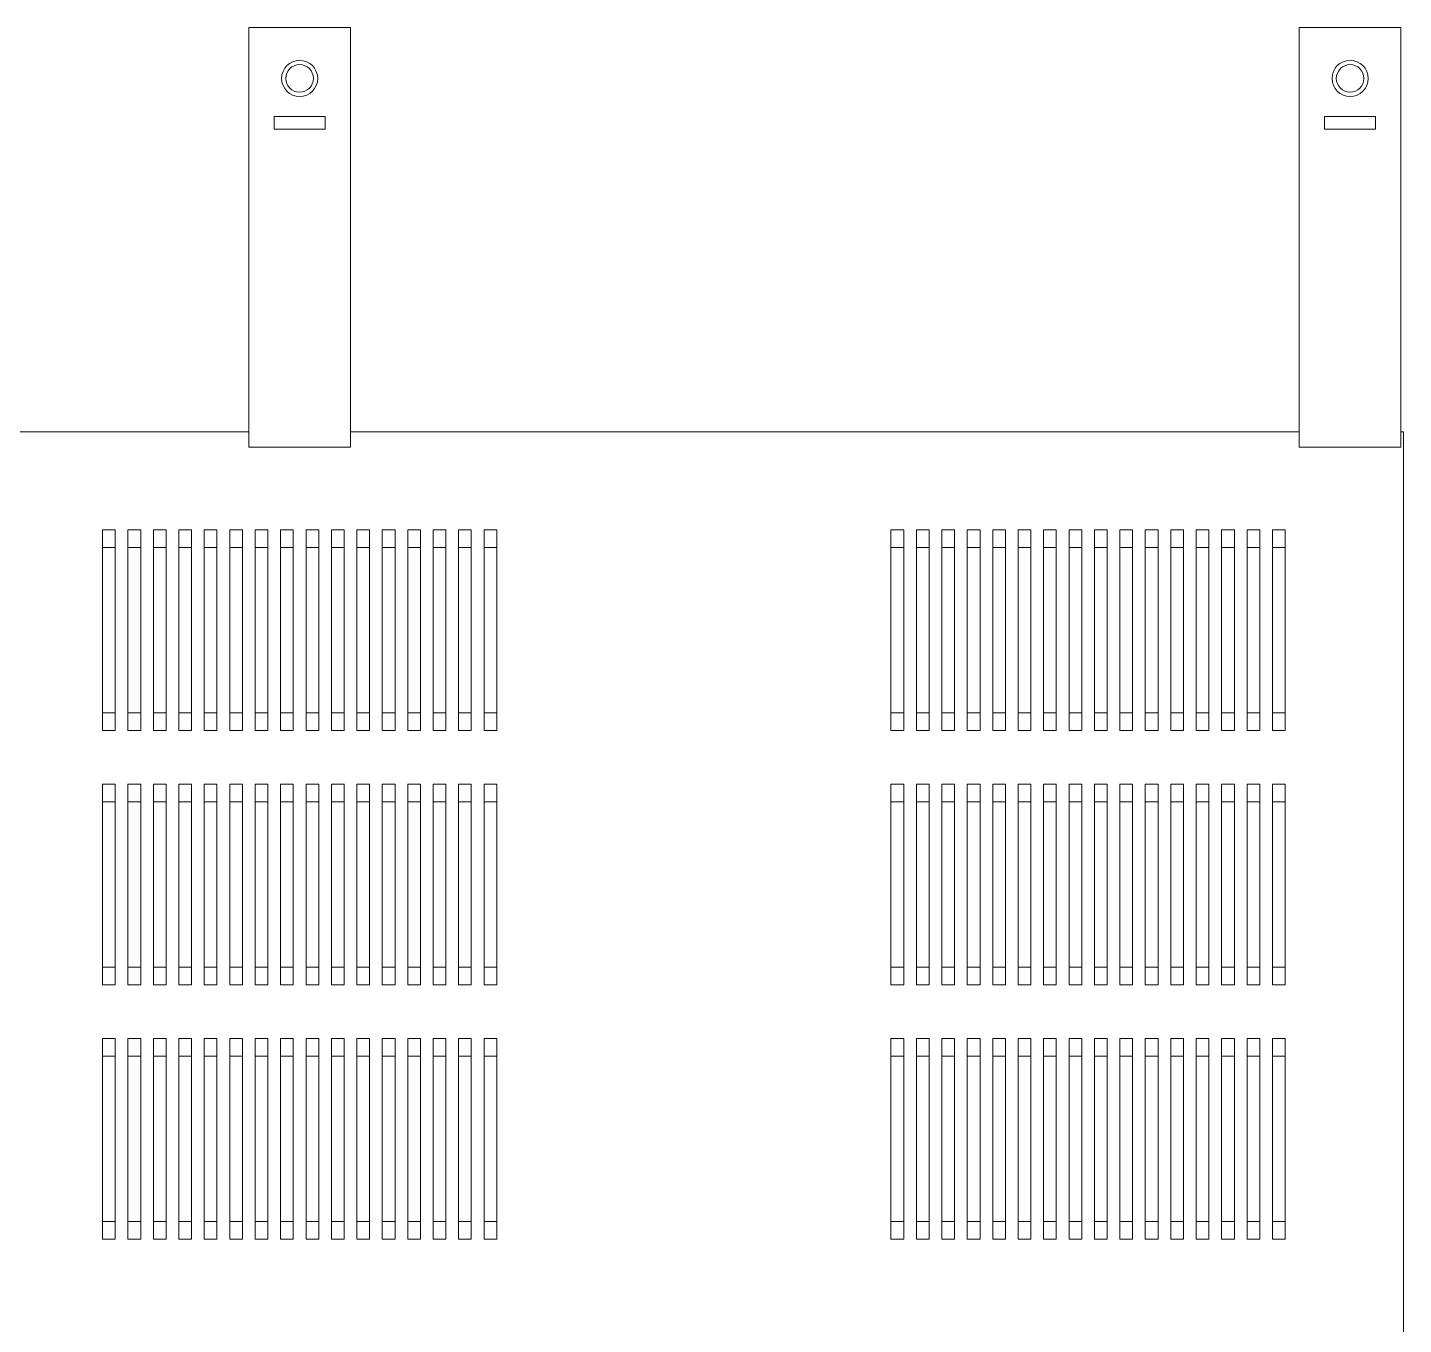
# Model space of a CAD drawing. Extents: x 758840 to 1108724, y -102573 to 143521.
# Drawn here: x 876818.5 to 877089, y 66687.6 to 66942.6 of the extents above; entities that cross this region are included whole.
import ezdxf

# ---------------------------------------------------------------- set-up
doc = ezdxf.new("R2010")
doc.units = 0
doc.header["$LTSCALE"] = 1000
doc.header["$MEASUREMENT"] = 0
doc.layers.add('02电气-设备', color=255, linetype='Continuous')

# ---------------------------------------------------------------- blocks, each defined once
blk = doc.blocks.new('低压总进线柜')
at = {"linetype": 'Continuous', "lineweight": 15}
for p, q in [((357, 510), (377, 510)), ((357, 427.5), (357, 510)), ((377, 510), (377, 427.5)), ((563.5, 510), (583.5, 510)), ((563.5, 427.5), (563.5, 510)), ((583.5, 510), (583.5, 427.5)), ((362, 492.5), (372, 492.5)), ((362, 490), (362, 492.5)), ((372, 492.5), (372, 490)), ((568.5, 492.5), (578.5, 492.5)), ((568.5, 490), (568.5, 492.5)), ((578.5, 492.5), (578.5, 490)), ((372, 490), (362, 490)), ((578.5, 490), (568.5, 490)), ((170.5, 430.5), (357, 430.5)), ((377, 430.5), (563.5, 430.5)), ((583.5, 430.5), (584, 430.5)), ((584, 430.5), (584, 65)), ((377, 427.5), (357, 427.5)), ((583.5, 427.5), (563.5, 427.5)), ((330.75, 411.24), (328.25, 411.24)), ((328.25, 407.74), (328.25, 411.24)), ((330.75, 407.74), (330.75, 411.24)), ((335.75, 411.24), (333.25, 411.24)), ((333.25, 407.74), (333.25, 411.24)), ((335.75, 407.74), (335.75, 411.24)), ((340.75, 411.24), (338.25, 411.24)), ((338.25, 407.74), (338.25, 411.24)), ((340.75, 407.74), (340.75, 411.24)), ((345.75, 411.24), (343.25, 411.24)), ((343.25, 407.74), (343.25, 411.24)), ((345.75, 407.74), (345.75, 411.24)), ((350.75, 411.24), (348.25, 411.24)), ((348.25, 407.74), (348.25, 411.24)), ((350.75, 407.74), (350.75, 411.24)), ((355.75, 411.24), (353.25, 411.24)), ((353.25, 407.74), (353.25, 411.24)), ((355.75, 407.74), (355.75, 411.24)), ((360.75, 411.24), (358.25, 411.24)), ((358.25, 407.74), (358.25, 411.24)), ((360.75, 407.74), (360.75, 411.24)), ((365.75, 411.24), (363.25, 411.24)), ((363.25, 407.74), (363.25, 411.24)), ((365.75, 407.74), (365.75, 411.24)), ((370.75, 411.24), (368.25, 411.24)), ((368.25, 407.74), (368.25, 411.24)), ((370.75, 407.74), (370.75, 411.24)), ((375.75, 411.24), (373.25, 411.24)), ((373.25, 407.74), (373.25, 411.24)), ((375.75, 407.74), (375.75, 411.24)), ((380.75, 411.24), (378.25, 411.24)), ((378.25, 407.74), (378.25, 411.24)), ((380.75, 407.74), (380.75, 411.24)), ((385.75, 411.24), (383.25, 411.24)), ((383.25, 407.74), (383.25, 411.24)), ((385.75, 407.74), (385.75, 411.24)), ((390.75, 411.24), (388.25, 411.24)), ((388.25, 407.74), (388.25, 411.24)), ((390.75, 407.74), (390.75, 411.24)), ((395.75, 411.24), (393.25, 411.24)), ((393.25, 407.74), (393.25, 411.24)), ((395.75, 407.74), (395.75, 411.24)), ((400.75, 411.24), (398.25, 411.24)), ((398.25, 407.74), (398.25, 411.24)), ((400.75, 407.74), (400.75, 411.24)), ((405.75, 411.24), (403.25, 411.24)), ((403.25, 407.74), (403.25, 411.24)), ((405.75, 407.74), (405.75, 411.24)), ((485.75, 411.24), (483.25, 411.24)), ((483.25, 407.74), (483.25, 411.24)), ((485.75, 407.74), (485.75, 411.24)), ((490.75, 411.24), (488.25, 411.24)), ((488.25, 407.74), (488.25, 411.24)), ((490.75, 407.74), (490.75, 411.24)), ((495.75, 411.24), (493.25, 411.24)), ((493.25, 407.74), (493.25, 411.24)), ((495.75, 407.74), (495.75, 411.24)), ((500.75, 411.24), (498.25, 411.24)), ((498.25, 407.74), (498.25, 411.24)), ((500.75, 407.74), (500.75, 411.24)), ((505.75, 411.24), (503.25, 411.24)), ((503.25, 407.74), (503.25, 411.24)), ((505.75, 407.74), (505.75, 411.24)), ((510.75, 411.24), (508.25, 411.24)), ((508.25, 407.74), (508.25, 411.24)), ((510.75, 407.74), (510.75, 411.24)), ((515.75, 411.24), (513.25, 411.24)), ((513.25, 407.74), (513.25, 411.24)), ((515.75, 407.74), (515.75, 411.24)), ((520.75, 411.24), (518.25, 411.24)), ((518.25, 407.74), (518.25, 411.24)), ((520.75, 407.74), (520.75, 411.24)), ((525.75, 411.24), (523.25, 411.24)), ((523.25, 407.74), (523.25, 411.24)), ((525.75, 407.74), (525.75, 411.24)), ((530.75, 411.24), (528.25, 411.24)), ((528.25, 407.74), (528.25, 411.24)), ((530.75, 407.74), (530.75, 411.24)), ((535.75, 411.24), (533.25, 411.24)), ((533.25, 407.74), (533.25, 411.24)), ((535.75, 407.74), (535.75, 411.24)), ((540.75, 411.24), (538.25, 411.24)), ((538.25, 407.74), (538.25, 411.24)), ((540.75, 407.74), (540.75, 411.24)), ((545.75, 411.24), (543.25, 411.24)), ((543.25, 407.74), (543.25, 411.24)), ((545.75, 407.74), (545.75, 411.24)), ((550.75, 411.24), (548.25, 411.24)), ((548.25, 407.74), (548.25, 411.24)), ((550.75, 407.74), (550.75, 411.24)), ((555.75, 411.24), (553.25, 411.24)), ((553.25, 407.74), (553.25, 411.24)), ((555.75, 407.74), (555.75, 411.24)), ((560.75, 411.24), (558.25, 411.24)), ((558.25, 407.74), (558.25, 411.24)), ((560.75, 407.74), (560.75, 411.24)), ((330.75, 407.74), (328.25, 407.74)), ((328.25, 375.26), (328.25, 407.74)), ((330.75, 375.26), (330.75, 407.74)), ((335.75, 407.74), (333.25, 407.74)), ((333.25, 375.26), (333.25, 407.74)), ((335.75, 375.26), (335.75, 407.74)), ((340.75, 407.74), (338.25, 407.74)), ((338.25, 375.26), (338.25, 407.74)), ((340.75, 375.26), (340.75, 407.74)), ((345.75, 407.74), (343.25, 407.74)), ((343.25, 375.26), (343.25, 407.74)), ((345.75, 375.26), (345.75, 407.74)), ((350.75, 407.74), (348.25, 407.74)), ((348.25, 375.26), (348.25, 407.74)), ((350.75, 375.26), (350.75, 407.74)), ((355.75, 407.74), (353.25, 407.74)), ((353.25, 375.26), (353.25, 407.74)), ((355.75, 375.26), (355.75, 407.74)), ((360.75, 407.74), (358.25, 407.74)), ((358.25, 375.26), (358.25, 407.74)), ((360.75, 375.26), (360.75, 407.74)), ((365.75, 407.74), (363.25, 407.74)), ((363.25, 375.26), (363.25, 407.74)), ((365.75, 375.26), (365.75, 407.74)), ((370.75, 407.74), (368.25, 407.74)), ((368.25, 375.26), (368.25, 407.74)), ((370.75, 375.26), (370.75, 407.74)), ((375.75, 407.74), (373.25, 407.74)), ((373.25, 375.26), (373.25, 407.74)), ((375.75, 375.26), (375.75, 407.74)), ((380.75, 407.74), (378.25, 407.74)), ((378.25, 375.26), (378.25, 407.74)), ((380.75, 375.26), (380.75, 407.74)), ((385.75, 407.74), (383.25, 407.74)), ((383.25, 375.26), (383.25, 407.74)), ((385.75, 375.26), (385.75, 407.74)), ((390.75, 407.74), (388.25, 407.74)), ((388.25, 375.26), (388.25, 407.74)), ((390.75, 375.26), (390.75, 407.74)), ((395.75, 407.74), (393.25, 407.74)), ((393.25, 375.26), (393.25, 407.74)), ((395.75, 375.26), (395.75, 407.74)), ((400.75, 407.74), (398.25, 407.74)), ((398.25, 375.26), (398.25, 407.74)), ((400.75, 375.26), (400.75, 407.74)), ((405.75, 407.74), (403.25, 407.74)), ((403.25, 375.26), (403.25, 407.74)), ((405.75, 375.26), (405.75, 407.74)), ((485.75, 407.74), (483.25, 407.74)), ((483.25, 375.26), (483.25, 407.74)), ((485.75, 375.26), (485.75, 407.74)), ((490.75, 407.74), (488.25, 407.74)), ((488.25, 375.26), (488.25, 407.74)), ((490.75, 375.26), (490.75, 407.74)), ((495.75, 407.74), (493.25, 407.74)), ((493.25, 375.26), (493.25, 407.74)), ((495.75, 375.26), (495.75, 407.74)), ((500.75, 407.74), (498.25, 407.74)), ((498.25, 375.26), (498.25, 407.74)), ((500.75, 375.26), (500.75, 407.74)), ((505.75, 407.74), (503.25, 407.74)), ((503.25, 375.26), (503.25, 407.74)), ((505.75, 375.26), (505.75, 407.74)), ((510.75, 407.74), (508.25, 407.74)), ((508.25, 375.26), (508.25, 407.74)), ((510.75, 375.26), (510.75, 407.74)), ((515.75, 407.74), (513.25, 407.74)), ((513.25, 375.26), (513.25, 407.74)), ((515.75, 375.26), (515.75, 407.74)), ((520.75, 407.74), (518.25, 407.74)), ((518.25, 375.26), (518.25, 407.74)), ((520.75, 375.26), (520.75, 407.74)), ((525.75, 407.74), (523.25, 407.74)), ((523.25, 375.26), (523.25, 407.74)), ((525.75, 375.26), (525.75, 407.74)), ((530.75, 407.74), (528.25, 407.74)), ((528.25, 375.26), (528.25, 407.74)), ((530.75, 375.26), (530.75, 407.74)), ((535.75, 407.74), (533.25, 407.74)), ((533.25, 375.26), (533.25, 407.74)), ((535.75, 375.26), (535.75, 407.74)), ((540.75, 407.74), (538.25, 407.74)), ((538.25, 375.26), (538.25, 407.74)), ((540.75, 375.26), (540.75, 407.74)), ((545.75, 407.74), (543.25, 407.74)), ((543.25, 375.26), (543.25, 407.74)), ((545.75, 375.26), (545.75, 407.74)), ((550.75, 407.74), (548.25, 407.74)), ((548.25, 375.26), (548.25, 407.74)), ((550.75, 375.26), (550.75, 407.74)), ((555.75, 407.74), (553.25, 407.74)), ((553.25, 375.26), (553.25, 407.74)), ((555.75, 375.26), (555.75, 407.74)), ((560.75, 407.74), (558.25, 407.74)), ((558.25, 375.26), (558.25, 407.74)), ((560.75, 375.26), (560.75, 407.74)), ((330.75, 375.26), (328.25, 375.26)), ((328.25, 371.76), (328.25, 375.26)), ((330.75, 371.76), (330.75, 375.26)), ((335.75, 375.26), (333.25, 375.26)), ((333.25, 371.76), (333.25, 375.26)), ((335.75, 371.76), (335.75, 375.26)), ((340.75, 375.26), (338.25, 375.26)), ((338.25, 371.76), (338.25, 375.26)), ((340.75, 371.76), (340.75, 375.26)), ((345.75, 375.26), (343.25, 375.26)), ((343.25, 371.76), (343.25, 375.26)), ((345.75, 371.76), (345.75, 375.26)), ((350.75, 375.26), (348.25, 375.26)), ((348.25, 371.76), (348.25, 375.26)), ((350.75, 371.76), (350.75, 375.26)), ((355.75, 375.26), (353.25, 375.26)), ((353.25, 371.76), (353.25, 375.26)), ((355.75, 371.76), (355.75, 375.26)), ((360.75, 375.26), (358.25, 375.26)), ((358.25, 371.76), (358.25, 375.26)), ((360.75, 371.76), (360.75, 375.26)), ((365.75, 375.26), (363.25, 375.26)), ((363.25, 371.76), (363.25, 375.26)), ((365.75, 371.76), (365.75, 375.26)), ((370.75, 375.26), (368.25, 375.26)), ((368.25, 371.76), (368.25, 375.26)), ((370.75, 371.76), (370.75, 375.26)), ((375.75, 375.26), (373.25, 375.26)), ((373.25, 371.76), (373.25, 375.26)), ((375.75, 371.76), (375.75, 375.26)), ((380.75, 375.26), (378.25, 375.26)), ((378.25, 371.76), (378.25, 375.26)), ((380.75, 371.76), (380.75, 375.26)), ((385.75, 375.26), (383.25, 375.26)), ((383.25, 371.76), (383.25, 375.26)), ((385.75, 371.76), (385.75, 375.26)), ((390.75, 375.26), (388.25, 375.26)), ((388.25, 371.76), (388.25, 375.26)), ((390.75, 371.76), (390.75, 375.26)), ((395.75, 375.26), (393.25, 375.26)), ((393.25, 371.76), (393.25, 375.26)), ((395.75, 371.76), (395.75, 375.26)), ((400.75, 375.26), (398.25, 375.26)), ((398.25, 371.76), (398.25, 375.26)), ((400.75, 371.76), (400.75, 375.26)), ((405.75, 375.26), (403.25, 375.26)), ((403.25, 371.76), (403.25, 375.26)), ((405.75, 371.76), (405.75, 375.26)), ((485.75, 375.26), (483.25, 375.26)), ((483.25, 371.76), (483.25, 375.26)), ((485.75, 371.76), (485.75, 375.26)), ((490.75, 375.26), (488.25, 375.26)), ((488.25, 371.76), (488.25, 375.26)), ((490.75, 371.76), (490.75, 375.26)), ((495.75, 375.26), (493.25, 375.26)), ((493.25, 371.76), (493.25, 375.26)), ((495.75, 371.76), (495.75, 375.26)), ((500.75, 375.26), (498.25, 375.26)), ((498.25, 371.76), (498.25, 375.26)), ((500.75, 371.76), (500.75, 375.26)), ((505.75, 375.26), (503.25, 375.26)), ((503.25, 371.76), (503.25, 375.26)), ((505.75, 371.76), (505.75, 375.26)), ((510.75, 375.26), (508.25, 375.26)), ((508.25, 371.76), (508.25, 375.26)), ((510.75, 371.76), (510.75, 375.26)), ((515.75, 375.26), (513.25, 375.26)), ((513.25, 371.76), (513.25, 375.26)), ((515.75, 371.76), (515.75, 375.26)), ((520.75, 375.26), (518.25, 375.26)), ((518.25, 371.76), (518.25, 375.26)), ((520.75, 371.76), (520.75, 375.26)), ((525.75, 375.26), (523.25, 375.26)), ((523.25, 371.76), (523.25, 375.26)), ((525.75, 371.76), (525.75, 375.26)), ((530.75, 375.26), (528.25, 375.26)), ((528.25, 371.76), (528.25, 375.26)), ((530.75, 371.76), (530.75, 375.26)), ((535.75, 375.26), (533.25, 375.26)), ((533.25, 371.76), (533.25, 375.26)), ((535.75, 371.76), (535.75, 375.26)), ((540.75, 375.26), (538.25, 375.26)), ((538.25, 371.76), (538.25, 375.26)), ((540.75, 371.76), (540.75, 375.26)), ((545.75, 375.26), (543.25, 375.26)), ((543.25, 371.76), (543.25, 375.26)), ((545.75, 371.76), (545.75, 375.26)), ((550.75, 375.26), (548.25, 375.26)), ((548.25, 371.76), (548.25, 375.26)), ((550.75, 371.76), (550.75, 375.26)), ((555.75, 375.26), (553.25, 375.26)), ((553.25, 371.76), (553.25, 375.26)), ((555.75, 371.76), (555.75, 375.26)), ((560.75, 375.26), (558.25, 375.26)), ((558.25, 371.76), (558.25, 375.26)), ((560.75, 371.76), (560.75, 375.26)), ((328.25, 371.76), (330.75, 371.76)), ((333.25, 371.76), (335.75, 371.76)), ((338.25, 371.76), (340.75, 371.76)), ((343.25, 371.76), (345.75, 371.76)), ((348.25, 371.76), (350.75, 371.76)), ((353.25, 371.76), (355.75, 371.76)), ((358.25, 371.76), (360.75, 371.76)), ((363.25, 371.76), (365.75, 371.76)), ((368.25, 371.76), (370.75, 371.76)), ((373.25, 371.76), (375.75, 371.76)), ((378.25, 371.76), (380.75, 371.76)), ((383.25, 371.76), (385.75, 371.76)), ((388.25, 371.76), (390.75, 371.76)), ((393.25, 371.76), (395.75, 371.76)), ((398.25, 371.76), (400.75, 371.76)), ((403.25, 371.76), (405.75, 371.76)), ((483.25, 371.76), (485.75, 371.76)), ((488.25, 371.76), (490.75, 371.76)), ((493.25, 371.76), (495.75, 371.76)), ((498.25, 371.76), (500.75, 371.76)), ((503.25, 371.76), (505.75, 371.76)), ((508.25, 371.76), (510.75, 371.76)), ((513.25, 371.76), (515.75, 371.76)), ((518.25, 371.76), (520.75, 371.76)), ((523.25, 371.76), (525.75, 371.76)), ((528.25, 371.76), (530.75, 371.76)), ((533.25, 371.76), (535.75, 371.76)), ((538.25, 371.76), (540.75, 371.76)), ((543.25, 371.76), (545.75, 371.76)), ((548.25, 371.76), (550.75, 371.76)), ((553.25, 371.76), (555.75, 371.76)), ((558.25, 371.76), (560.75, 371.76)), ((330.75, 361.24), (328.25, 361.24)), ((328.25, 357.74), (328.25, 361.24)), ((330.75, 357.74), (330.75, 361.24)), ((335.75, 361.24), (333.25, 361.24)), ((333.25, 357.74), (333.25, 361.24)), ((335.75, 357.74), (335.75, 361.24)), ((340.75, 361.24), (338.25, 361.24)), ((338.25, 357.74), (338.25, 361.24)), ((340.75, 357.74), (340.75, 361.24)), ((345.75, 361.24), (343.25, 361.24)), ((343.25, 357.74), (343.25, 361.24)), ((345.75, 357.74), (345.75, 361.24)), ((350.75, 361.24), (348.25, 361.24)), ((348.25, 357.74), (348.25, 361.24)), ((350.75, 357.74), (350.75, 361.24)), ((355.75, 361.24), (353.25, 361.24)), ((353.25, 357.74), (353.25, 361.24)), ((355.75, 357.74), (355.75, 361.24)), ((360.75, 361.24), (358.25, 361.24)), ((358.25, 357.74), (358.25, 361.24)), ((360.75, 357.74), (360.75, 361.24)), ((365.75, 361.24), (363.25, 361.24)), ((363.25, 357.74), (363.25, 361.24)), ((365.75, 357.74), (365.75, 361.24)), ((370.75, 361.24), (368.25, 361.24)), ((368.25, 357.74), (368.25, 361.24)), ((370.75, 357.74), (370.75, 361.24)), ((375.75, 361.24), (373.25, 361.24)), ((373.25, 357.74), (373.25, 361.24)), ((375.75, 357.74), (375.75, 361.24)), ((380.75, 361.24), (378.25, 361.24)), ((378.25, 357.74), (378.25, 361.24)), ((380.75, 357.74), (380.75, 361.24)), ((385.75, 361.24), (383.25, 361.24)), ((383.25, 357.74), (383.25, 361.24)), ((385.75, 357.74), (385.75, 361.24)), ((390.75, 361.24), (388.25, 361.24)), ((388.25, 357.74), (388.25, 361.24)), ((390.75, 357.74), (390.75, 361.24)), ((395.75, 361.24), (393.25, 361.24)), ((393.25, 357.74), (393.25, 361.24)), ((395.75, 357.74), (395.75, 361.24)), ((400.75, 361.24), (398.25, 361.24)), ((398.25, 357.74), (398.25, 361.24)), ((400.75, 357.74), (400.75, 361.24)), ((405.75, 361.24), (403.25, 361.24)), ((403.25, 357.74), (403.25, 361.24)), ((405.75, 357.74), (405.75, 361.24)), ((485.75, 361.24), (483.25, 361.24)), ((483.25, 357.74), (483.25, 361.24)), ((485.75, 357.74), (485.75, 361.24)), ((490.75, 361.24), (488.25, 361.24)), ((488.25, 357.74), (488.25, 361.24)), ((490.75, 357.74), (490.75, 361.24)), ((495.75, 361.24), (493.25, 361.24)), ((493.25, 357.74), (493.25, 361.24)), ((495.75, 357.74), (495.75, 361.24)), ((500.75, 361.24), (498.25, 361.24)), ((498.25, 357.74), (498.25, 361.24)), ((500.75, 357.74), (500.75, 361.24)), ((505.75, 361.24), (503.25, 361.24)), ((503.25, 357.74), (503.25, 361.24)), ((505.75, 357.74), (505.75, 361.24)), ((510.75, 361.24), (508.25, 361.24)), ((508.25, 357.74), (508.25, 361.24)), ((510.75, 357.74), (510.75, 361.24)), ((515.75, 361.24), (513.25, 361.24)), ((513.25, 357.74), (513.25, 361.24)), ((515.75, 357.74), (515.75, 361.24)), ((520.75, 361.24), (518.25, 361.24)), ((518.25, 357.74), (518.25, 361.24)), ((520.75, 357.74), (520.75, 361.24)), ((525.75, 361.24), (523.25, 361.24)), ((523.25, 357.74), (523.25, 361.24)), ((525.75, 357.74), (525.75, 361.24)), ((530.75, 361.24), (528.25, 361.24)), ((528.25, 357.74), (528.25, 361.24)), ((530.75, 357.74), (530.75, 361.24)), ((535.75, 361.24), (533.25, 361.24)), ((533.25, 357.74), (533.25, 361.24)), ((535.75, 357.74), (535.75, 361.24)), ((540.75, 361.24), (538.25, 361.24)), ((538.25, 357.74), (538.25, 361.24)), ((540.75, 357.74), (540.75, 361.24)), ((545.75, 361.24), (543.25, 361.24)), ((543.25, 357.74), (543.25, 361.24)), ((545.75, 357.74), (545.75, 361.24)), ((550.75, 361.24), (548.25, 361.24)), ((548.25, 357.74), (548.25, 361.24)), ((550.75, 357.74), (550.75, 361.24)), ((555.75, 361.24), (553.25, 361.24)), ((553.25, 357.74), (553.25, 361.24)), ((555.75, 357.74), (555.75, 361.24)), ((560.75, 361.24), (558.25, 361.24)), ((558.25, 357.74), (558.25, 361.24)), ((560.75, 357.74), (560.75, 361.24)), ((330.75, 357.74), (328.25, 357.74)), ((328.25, 325.26), (328.25, 357.74)), ((330.75, 325.26), (330.75, 357.74)), ((335.75, 357.74), (333.25, 357.74)), ((333.25, 325.26), (333.25, 357.74)), ((335.75, 325.26), (335.75, 357.74)), ((340.75, 357.74), (338.25, 357.74)), ((338.25, 325.26), (338.25, 357.74)), ((340.75, 325.26), (340.75, 357.74)), ((345.75, 357.74), (343.25, 357.74)), ((343.25, 325.26), (343.25, 357.74)), ((345.75, 325.26), (345.75, 357.74)), ((350.75, 357.74), (348.25, 357.74)), ((348.25, 325.26), (348.25, 357.74)), ((350.75, 325.26), (350.75, 357.74)), ((355.75, 357.74), (353.25, 357.74)), ((353.25, 325.26), (353.25, 357.74)), ((355.75, 325.26), (355.75, 357.74)), ((360.75, 357.74), (358.25, 357.74)), ((358.25, 325.26), (358.25, 357.74)), ((360.75, 325.26), (360.75, 357.74)), ((365.75, 357.74), (363.25, 357.74)), ((363.25, 325.26), (363.25, 357.74)), ((365.75, 325.26), (365.75, 357.74)), ((370.75, 357.74), (368.25, 357.74)), ((368.25, 325.26), (368.25, 357.74)), ((370.75, 325.26), (370.75, 357.74)), ((375.75, 357.74), (373.25, 357.74)), ((373.25, 325.26), (373.25, 357.74)), ((375.75, 325.26), (375.75, 357.74)), ((380.75, 357.74), (378.25, 357.74)), ((378.25, 325.26), (378.25, 357.74)), ((380.75, 325.26), (380.75, 357.74)), ((385.75, 357.74), (383.25, 357.74)), ((383.25, 325.26), (383.25, 357.74)), ((385.75, 325.26), (385.75, 357.74)), ((390.75, 357.74), (388.25, 357.74)), ((388.25, 325.26), (388.25, 357.74)), ((390.75, 325.26), (390.75, 357.74)), ((395.75, 357.74), (393.25, 357.74)), ((393.25, 325.26), (393.25, 357.74)), ((395.75, 325.26), (395.75, 357.74)), ((400.75, 357.74), (398.25, 357.74)), ((398.25, 325.26), (398.25, 357.74)), ((400.75, 325.26), (400.75, 357.74)), ((405.75, 357.74), (403.25, 357.74)), ((403.25, 325.26), (403.25, 357.74)), ((405.75, 325.26), (405.75, 357.74)), ((485.75, 357.74), (483.25, 357.74)), ((483.25, 325.26), (483.25, 357.74)), ((485.75, 325.26), (485.75, 357.74)), ((490.75, 357.74), (488.25, 357.74)), ((488.25, 325.26), (488.25, 357.74)), ((490.75, 325.26), (490.75, 357.74)), ((495.75, 357.74), (493.25, 357.74)), ((493.25, 325.26), (493.25, 357.74)), ((495.75, 325.26), (495.75, 357.74)), ((500.75, 357.74), (498.25, 357.74)), ((498.25, 325.26), (498.25, 357.74)), ((500.75, 325.26), (500.75, 357.74)), ((505.75, 357.74), (503.25, 357.74)), ((503.25, 325.26), (503.25, 357.74)), ((505.75, 325.26), (505.75, 357.74)), ((510.75, 357.74), (508.25, 357.74)), ((508.25, 325.26), (508.25, 357.74)), ((510.75, 325.26), (510.75, 357.74)), ((515.75, 357.74), (513.25, 357.74)), ((513.25, 325.26), (513.25, 357.74)), ((515.75, 325.26), (515.75, 357.74)), ((520.75, 357.74), (518.25, 357.74)), ((518.25, 325.26), (518.25, 357.74)), ((520.75, 325.26), (520.75, 357.74)), ((525.75, 357.74), (523.25, 357.74)), ((523.25, 325.26), (523.25, 357.74)), ((525.75, 325.26), (525.75, 357.74)), ((530.75, 357.74), (528.25, 357.74)), ((528.25, 325.26), (528.25, 357.74)), ((530.75, 325.26), (530.75, 357.74)), ((535.75, 357.74), (533.25, 357.74)), ((533.25, 325.26), (533.25, 357.74)), ((535.75, 325.26), (535.75, 357.74)), ((540.75, 357.74), (538.25, 357.74)), ((538.25, 325.26), (538.25, 357.74)), ((540.75, 325.26), (540.75, 357.74)), ((545.75, 357.74), (543.25, 357.74)), ((543.25, 325.26), (543.25, 357.74)), ((545.75, 325.26), (545.75, 357.74)), ((550.75, 357.74), (548.25, 357.74)), ((548.25, 325.26), (548.25, 357.74)), ((550.75, 325.26), (550.75, 357.74)), ((555.75, 357.74), (553.25, 357.74)), ((553.25, 325.26), (553.25, 357.74)), ((555.75, 325.26), (555.75, 357.74)), ((560.75, 357.74), (558.25, 357.74)), ((558.25, 325.26), (558.25, 357.74)), ((560.75, 325.26), (560.75, 357.74)), ((330.75, 325.26), (328.25, 325.26)), ((328.25, 321.76), (328.25, 325.26)), ((330.75, 321.76), (330.75, 325.26)), ((335.75, 325.26), (333.25, 325.26)), ((333.25, 321.76), (333.25, 325.26)), ((335.75, 321.76), (335.75, 325.26)), ((340.75, 325.26), (338.25, 325.26)), ((338.25, 321.76), (338.25, 325.26)), ((340.75, 321.76), (340.75, 325.26)), ((345.75, 325.26), (343.25, 325.26)), ((343.25, 321.76), (343.25, 325.26)), ((345.75, 321.76), (345.75, 325.26)), ((350.75, 325.26), (348.25, 325.26)), ((348.25, 321.76), (348.25, 325.26)), ((350.75, 321.76), (350.75, 325.26)), ((355.75, 325.26), (353.25, 325.26)), ((353.25, 321.76), (353.25, 325.26)), ((355.75, 321.76), (355.75, 325.26)), ((360.75, 325.26), (358.25, 325.26)), ((358.25, 321.76), (358.25, 325.26)), ((360.75, 321.76), (360.75, 325.26)), ((365.75, 325.26), (363.25, 325.26)), ((363.25, 321.76), (363.25, 325.26)), ((365.75, 321.76), (365.75, 325.26)), ((370.75, 325.26), (368.25, 325.26)), ((368.25, 321.76), (368.25, 325.26)), ((370.75, 321.76), (370.75, 325.26)), ((375.75, 325.26), (373.25, 325.26)), ((373.25, 321.76), (373.25, 325.26)), ((375.75, 321.76), (375.75, 325.26)), ((380.75, 325.26), (378.25, 325.26)), ((378.25, 321.76), (378.25, 325.26)), ((380.75, 321.76), (380.75, 325.26)), ((385.75, 325.26), (383.25, 325.26)), ((383.25, 321.76), (383.25, 325.26)), ((385.75, 321.76), (385.75, 325.26)), ((390.75, 325.26), (388.25, 325.26)), ((388.25, 321.76), (388.25, 325.26)), ((390.75, 321.76), (390.75, 325.26)), ((395.75, 325.26), (393.25, 325.26)), ((393.25, 321.76), (393.25, 325.26)), ((395.75, 321.76), (395.75, 325.26)), ((400.75, 325.26), (398.25, 325.26)), ((398.25, 321.76), (398.25, 325.26)), ((400.75, 321.76), (400.75, 325.26)), ((405.75, 325.26), (403.25, 325.26)), ((403.25, 321.76), (403.25, 325.26)), ((405.75, 321.76), (405.75, 325.26)), ((485.75, 325.26), (483.25, 325.26)), ((483.25, 321.76), (483.25, 325.26)), ((485.75, 321.76), (485.75, 325.26)), ((490.75, 325.26), (488.25, 325.26)), ((488.25, 321.76), (488.25, 325.26)), ((490.75, 321.76), (490.75, 325.26)), ((495.75, 325.26), (493.25, 325.26)), ((493.25, 321.76), (493.25, 325.26)), ((495.75, 321.76), (495.75, 325.26)), ((500.75, 325.26), (498.25, 325.26)), ((498.25, 321.76), (498.25, 325.26)), ((500.75, 321.76), (500.75, 325.26)), ((505.75, 325.26), (503.25, 325.26)), ((503.25, 321.76), (503.25, 325.26)), ((505.75, 321.76), (505.75, 325.26)), ((510.75, 325.26), (508.25, 325.26)), ((508.25, 321.76), (508.25, 325.26)), ((510.75, 321.76), (510.75, 325.26)), ((515.75, 325.26), (513.25, 325.26)), ((513.25, 321.76), (513.25, 325.26)), ((515.75, 321.76), (515.75, 325.26)), ((520.75, 325.26), (518.25, 325.26)), ((518.25, 321.76), (518.25, 325.26)), ((520.75, 321.76), (520.75, 325.26)), ((525.75, 325.26), (523.25, 325.26)), ((523.25, 321.76), (523.25, 325.26)), ((525.75, 321.76), (525.75, 325.26)), ((530.75, 325.26), (528.25, 325.26)), ((528.25, 321.76), (528.25, 325.26)), ((530.75, 321.76), (530.75, 325.26)), ((535.75, 325.26), (533.25, 325.26)), ((533.25, 321.76), (533.25, 325.26)), ((535.75, 321.76), (535.75, 325.26)), ((540.75, 325.26), (538.25, 325.26)), ((538.25, 321.76), (538.25, 325.26)), ((540.75, 321.76), (540.75, 325.26)), ((545.75, 325.26), (543.25, 325.26)), ((543.25, 321.76), (543.25, 325.26)), ((545.75, 321.76), (545.75, 325.26)), ((550.75, 325.26), (548.25, 325.26)), ((548.25, 321.76), (548.25, 325.26)), ((550.75, 321.76), (550.75, 325.26)), ((555.75, 325.26), (553.25, 325.26)), ((553.25, 321.76), (553.25, 325.26)), ((555.75, 321.76), (555.75, 325.26)), ((560.75, 325.26), (558.25, 325.26)), ((558.25, 321.76), (558.25, 325.26)), ((560.75, 321.76), (560.75, 325.26)), ((328.25, 321.76), (330.75, 321.76)), ((333.25, 321.76), (335.75, 321.76)), ((338.25, 321.76), (340.75, 321.76)), ((343.25, 321.76), (345.75, 321.76)), ((348.25, 321.76), (350.75, 321.76)), ((353.25, 321.76), (355.75, 321.76)), ((358.25, 321.76), (360.75, 321.76)), ((363.25, 321.76), (365.75, 321.76)), ((368.25, 321.76), (370.75, 321.76)), ((373.25, 321.76), (375.75, 321.76)), ((378.25, 321.76), (380.75, 321.76)), ((383.25, 321.76), (385.75, 321.76)), ((388.25, 321.76), (390.75, 321.76)), ((393.25, 321.76), (395.75, 321.76)), ((398.25, 321.76), (400.75, 321.76)), ((403.25, 321.76), (405.75, 321.76)), ((483.25, 321.76), (485.75, 321.76)), ((488.25, 321.76), (490.75, 321.76)), ((493.25, 321.76), (495.75, 321.76)), ((498.25, 321.76), (500.75, 321.76)), ((503.25, 321.76), (505.75, 321.76)), ((508.25, 321.76), (510.75, 321.76)), ((513.25, 321.76), (515.75, 321.76)), ((518.25, 321.76), (520.75, 321.76)), ((523.25, 321.76), (525.75, 321.76)), ((528.25, 321.76), (530.75, 321.76)), ((533.25, 321.76), (535.75, 321.76)), ((538.25, 321.76), (540.75, 321.76)), ((543.25, 321.76), (545.75, 321.76)), ((548.25, 321.76), (550.75, 321.76)), ((553.25, 321.76), (555.75, 321.76)), ((558.25, 321.76), (560.75, 321.76)), ((328.25, 307.74), (328.25, 311.24)), ((330.75, 311.24), (328.25, 311.24)), ((330.75, 307.74), (330.75, 311.24)), ((333.25, 307.74), (333.25, 311.24)), ((335.75, 311.24), (333.25, 311.24)), ((335.75, 307.74), (335.75, 311.24)), ((338.25, 307.74), (338.25, 311.24)), ((340.75, 311.24), (338.25, 311.24)), ((340.75, 307.74), (340.75, 311.24)), ((343.25, 307.74), (343.25, 311.24)), ((345.75, 311.24), (343.25, 311.24)), ((345.75, 307.74), (345.75, 311.24)), ((348.25, 307.74), (348.25, 311.24)), ((350.75, 311.24), (348.25, 311.24)), ((350.75, 307.74), (350.75, 311.24)), ((353.25, 307.74), (353.25, 311.24)), ((355.75, 311.24), (353.25, 311.24)), ((355.75, 307.74), (355.75, 311.24)), ((358.25, 307.74), (358.25, 311.24)), ((360.75, 311.24), (358.25, 311.24)), ((360.75, 307.74), (360.75, 311.24)), ((363.25, 307.74), (363.25, 311.24)), ((365.75, 311.24), (363.25, 311.24)), ((365.75, 307.74), (365.75, 311.24)), ((370.75, 311.24), (368.25, 311.24)), ((368.25, 307.74), (368.25, 311.24)), ((370.75, 307.74), (370.75, 311.24)), ((375.75, 311.24), (373.25, 311.24)), ((373.25, 307.74), (373.25, 311.24)), ((375.75, 307.74), (375.75, 311.24)), ((380.75, 311.24), (378.25, 311.24)), ((378.25, 307.74), (378.25, 311.24)), ((380.75, 307.74), (380.75, 311.24)), ((385.75, 311.24), (383.25, 311.24)), ((383.25, 307.74), (383.25, 311.24)), ((385.75, 307.74), (385.75, 311.24)), ((390.75, 311.24), (388.25, 311.24)), ((388.25, 307.74), (388.25, 311.24)), ((390.75, 307.74), (390.75, 311.24)), ((395.75, 311.24), (393.25, 311.24)), ((393.25, 307.74), (393.25, 311.24)), ((395.75, 307.74), (395.75, 311.24)), ((400.75, 311.24), (398.25, 311.24)), ((398.25, 307.74), (398.25, 311.24)), ((400.75, 307.74), (400.75, 311.24)), ((405.75, 311.24), (403.25, 311.24)), ((403.25, 307.74), (403.25, 311.24)), ((405.75, 307.74), (405.75, 311.24)), ((485.75, 311.24), (483.25, 311.24)), ((483.25, 307.74), (483.25, 311.24)), ((485.75, 307.74), (485.75, 311.24)), ((490.75, 311.24), (488.25, 311.24)), ((488.25, 307.74), (488.25, 311.24)), ((490.75, 307.74), (490.75, 311.24)), ((495.75, 311.24), (493.25, 311.24)), ((493.25, 307.74), (493.25, 311.24)), ((495.75, 307.74), (495.75, 311.24)), ((500.75, 311.24), (498.25, 311.24)), ((498.25, 307.74), (498.25, 311.24)), ((500.75, 307.74), (500.75, 311.24)), ((505.75, 311.24), (503.25, 311.24)), ((503.25, 307.74), (503.25, 311.24)), ((505.75, 307.74), (505.75, 311.24)), ((510.75, 311.24), (508.25, 311.24)), ((508.25, 307.74), (508.25, 311.24)), ((510.75, 307.74), (510.75, 311.24)), ((515.75, 311.24), (513.25, 311.24)), ((513.25, 307.74), (513.25, 311.24)), ((515.75, 307.74), (515.75, 311.24)), ((520.75, 311.24), (518.25, 311.24)), ((518.25, 307.74), (518.25, 311.24)), ((520.75, 307.74), (520.75, 311.24)), ((525.75, 311.24), (523.25, 311.24)), ((523.25, 307.74), (523.25, 311.24)), ((525.75, 307.74), (525.75, 311.24)), ((530.75, 311.24), (528.25, 311.24)), ((528.25, 307.74), (528.25, 311.24)), ((530.75, 307.74), (530.75, 311.24)), ((535.75, 311.24), (533.25, 311.24)), ((533.25, 307.74), (533.25, 311.24)), ((535.75, 307.74), (535.75, 311.24)), ((540.75, 311.24), (538.25, 311.24)), ((538.25, 307.74), (538.25, 311.24)), ((540.75, 307.74), (540.75, 311.24)), ((545.75, 311.24), (543.25, 311.24)), ((543.25, 307.74), (543.25, 311.24)), ((545.75, 307.74), (545.75, 311.24)), ((550.75, 311.24), (548.25, 311.24)), ((548.25, 307.74), (548.25, 311.24)), ((550.75, 307.74), (550.75, 311.24)), ((555.75, 311.24), (553.25, 311.24)), ((553.25, 307.74), (553.25, 311.24)), ((555.75, 307.74), (555.75, 311.24)), ((560.75, 311.24), (558.25, 311.24)), ((558.25, 307.74), (558.25, 311.24)), ((560.75, 307.74), (560.75, 311.24)), ((330.75, 307.74), (328.25, 307.74)), ((328.25, 275.26), (328.25, 307.74)), ((330.75, 275.26), (330.75, 307.74)), ((335.75, 307.74), (333.25, 307.74)), ((333.25, 275.26), (333.25, 307.74)), ((335.75, 275.26), (335.75, 307.74)), ((340.75, 307.74), (338.25, 307.74)), ((338.25, 275.26), (338.25, 307.74)), ((340.75, 275.26), (340.75, 307.74)), ((345.75, 307.74), (343.25, 307.74)), ((343.25, 275.26), (343.25, 307.74)), ((345.75, 275.26), (345.75, 307.74)), ((350.75, 307.74), (348.25, 307.74)), ((348.25, 275.26), (348.25, 307.74)), ((350.75, 275.26), (350.75, 307.74)), ((355.75, 307.74), (353.25, 307.74)), ((353.25, 275.26), (353.25, 307.74)), ((355.75, 275.26), (355.75, 307.74)), ((360.75, 307.74), (358.25, 307.74)), ((358.25, 275.26), (358.25, 307.74)), ((360.75, 275.26), (360.75, 307.74)), ((365.75, 307.74), (363.25, 307.74)), ((363.25, 275.26), (363.25, 307.74)), ((365.75, 275.26), (365.75, 307.74)), ((370.75, 307.74), (368.25, 307.74)), ((368.25, 275.26), (368.25, 307.74)), ((370.75, 275.26), (370.75, 307.74)), ((375.75, 307.74), (373.25, 307.74)), ((373.25, 275.26), (373.25, 307.74)), ((375.75, 275.26), (375.75, 307.74)), ((380.75, 307.74), (378.25, 307.74)), ((378.25, 275.26), (378.25, 307.74)), ((380.75, 275.26), (380.75, 307.74)), ((385.75, 307.74), (383.25, 307.74)), ((383.25, 275.26), (383.25, 307.74)), ((385.75, 275.26), (385.75, 307.74)), ((390.75, 307.74), (388.25, 307.74)), ((388.25, 275.26), (388.25, 307.74)), ((390.75, 275.26), (390.75, 307.74)), ((395.75, 307.74), (393.25, 307.74)), ((393.25, 275.26), (393.25, 307.74)), ((395.75, 275.26), (395.75, 307.74)), ((400.75, 307.74), (398.25, 307.74)), ((398.25, 275.26), (398.25, 307.74)), ((400.75, 275.26), (400.75, 307.74)), ((405.75, 307.74), (403.25, 307.74)), ((403.25, 275.26), (403.25, 307.74)), ((405.75, 275.26), (405.75, 307.74)), ((485.75, 307.74), (483.25, 307.74)), ((483.25, 275.26), (483.25, 307.74)), ((485.75, 275.26), (485.75, 307.74)), ((490.75, 307.74), (488.25, 307.74)), ((488.25, 275.26), (488.25, 307.74)), ((490.75, 275.26), (490.75, 307.74)), ((495.75, 307.74), (493.25, 307.74)), ((493.25, 275.26), (493.25, 307.74)), ((495.75, 275.26), (495.75, 307.74)), ((500.75, 307.74), (498.25, 307.74)), ((498.25, 275.26), (498.25, 307.74)), ((500.75, 275.26), (500.75, 307.74)), ((505.75, 307.74), (503.25, 307.74)), ((503.25, 275.26), (503.25, 307.74)), ((505.75, 275.26), (505.75, 307.74)), ((510.75, 307.74), (508.25, 307.74)), ((508.25, 275.26), (508.25, 307.74)), ((510.75, 275.26), (510.75, 307.74)), ((515.75, 307.74), (513.25, 307.74)), ((513.25, 275.26), (513.25, 307.74)), ((515.75, 275.26), (515.75, 307.74)), ((520.75, 307.74), (518.25, 307.74)), ((518.25, 275.26), (518.25, 307.74)), ((520.75, 275.26), (520.75, 307.74)), ((525.75, 307.74), (523.25, 307.74)), ((523.25, 275.26), (523.25, 307.74)), ((525.75, 275.26), (525.75, 307.74)), ((530.75, 307.74), (528.25, 307.74)), ((528.25, 275.26), (528.25, 307.74)), ((530.75, 275.26), (530.75, 307.74)), ((535.75, 307.74), (533.25, 307.74)), ((533.25, 275.26), (533.25, 307.74)), ((535.75, 275.26), (535.75, 307.74)), ((540.75, 307.74), (538.25, 307.74)), ((538.25, 275.26), (538.25, 307.74)), ((540.75, 275.26), (540.75, 307.74)), ((545.75, 307.74), (543.25, 307.74)), ((543.25, 275.26), (543.25, 307.74)), ((545.75, 275.26), (545.75, 307.74)), ((550.75, 307.74), (548.25, 307.74)), ((548.25, 275.26), (548.25, 307.74)), ((550.75, 275.26), (550.75, 307.74)), ((555.75, 307.74), (553.25, 307.74)), ((553.25, 275.26), (553.25, 307.74)), ((555.75, 275.26), (555.75, 307.74)), ((560.75, 307.74), (558.25, 307.74)), ((558.25, 275.26), (558.25, 307.74)), ((560.75, 275.26), (560.75, 307.74)), ((330.75, 275.26), (328.25, 275.26)), ((328.25, 271.76), (328.25, 275.26)), ((330.75, 271.76), (330.75, 275.26)), ((335.75, 275.26), (333.25, 275.26)), ((333.25, 271.76), (333.25, 275.26)), ((335.75, 271.76), (335.75, 275.26)), ((340.75, 275.26), (338.25, 275.26)), ((338.25, 271.76), (338.25, 275.26)), ((340.75, 271.76), (340.75, 275.26)), ((345.75, 275.26), (343.25, 275.26)), ((343.25, 271.76), (343.25, 275.26)), ((345.75, 271.76), (345.75, 275.26)), ((350.75, 275.26), (348.25, 275.26)), ((348.25, 271.76), (348.25, 275.26)), ((350.75, 271.76), (350.75, 275.26)), ((355.75, 275.26), (353.25, 275.26)), ((353.25, 271.76), (353.25, 275.26)), ((355.75, 271.76), (355.75, 275.26)), ((360.75, 275.26), (358.25, 275.26)), ((358.25, 271.76), (358.25, 275.26)), ((360.75, 271.76), (360.75, 275.26)), ((365.75, 275.26), (363.25, 275.26)), ((363.25, 271.76), (363.25, 275.26)), ((365.75, 271.76), (365.75, 275.26)), ((370.75, 275.26), (368.25, 275.26)), ((368.25, 271.76), (368.25, 275.26)), ((370.75, 271.76), (370.75, 275.26)), ((375.75, 275.26), (373.25, 275.26)), ((373.25, 271.76), (373.25, 275.26)), ((375.75, 271.76), (375.75, 275.26)), ((380.75, 275.26), (378.25, 275.26)), ((378.25, 271.76), (378.25, 275.26)), ((380.75, 271.76), (380.75, 275.26)), ((385.75, 275.26), (383.25, 275.26)), ((383.25, 271.76), (383.25, 275.26)), ((385.75, 271.76), (385.75, 275.26)), ((390.75, 275.26), (388.25, 275.26)), ((388.25, 271.76), (388.25, 275.26)), ((390.75, 271.76), (390.75, 275.26)), ((395.75, 275.26), (393.25, 275.26)), ((393.25, 271.76), (393.25, 275.26)), ((395.75, 271.76), (395.75, 275.26)), ((400.75, 275.26), (398.25, 275.26)), ((398.25, 271.76), (398.25, 275.26)), ((400.75, 271.76), (400.75, 275.26)), ((405.75, 275.26), (403.25, 275.26)), ((403.25, 271.76), (403.25, 275.26)), ((405.75, 271.76), (405.75, 275.26)), ((485.75, 275.26), (483.25, 275.26)), ((483.25, 271.76), (483.25, 275.26)), ((485.75, 271.76), (485.75, 275.26)), ((490.75, 275.26), (488.25, 275.26)), ((488.25, 271.76), (488.25, 275.26)), ((490.75, 271.76), (490.75, 275.26)), ((495.75, 275.26), (493.25, 275.26)), ((493.25, 271.76), (493.25, 275.26)), ((495.75, 271.76), (495.75, 275.26)), ((500.75, 275.26), (498.25, 275.26)), ((498.25, 271.76), (498.25, 275.26)), ((500.75, 271.76), (500.75, 275.26)), ((505.75, 275.26), (503.25, 275.26)), ((503.25, 271.76), (503.25, 275.26)), ((505.75, 271.76), (505.75, 275.26)), ((510.75, 275.26), (508.25, 275.26)), ((508.25, 271.76), (508.25, 275.26)), ((510.75, 271.76), (510.75, 275.26)), ((515.75, 275.26), (513.25, 275.26)), ((513.25, 271.76), (513.25, 275.26)), ((515.75, 271.76), (515.75, 275.26)), ((520.75, 275.26), (518.25, 275.26)), ((518.25, 271.76), (518.25, 275.26)), ((520.75, 271.76), (520.75, 275.26)), ((525.75, 275.26), (523.25, 275.26)), ((523.25, 271.76), (523.25, 275.26)), ((525.75, 271.76), (525.75, 275.26)), ((530.75, 275.26), (528.25, 275.26)), ((528.25, 271.76), (528.25, 275.26)), ((530.75, 271.76), (530.75, 275.26)), ((535.75, 275.26), (533.25, 275.26)), ((533.25, 271.76), (533.25, 275.26)), ((535.75, 271.76), (535.75, 275.26)), ((540.75, 275.26), (538.25, 275.26)), ((538.25, 271.76), (538.25, 275.26)), ((540.75, 271.76), (540.75, 275.26)), ((545.75, 275.26), (543.25, 275.26)), ((543.25, 271.76), (543.25, 275.26)), ((545.75, 271.76), (545.75, 275.26)), ((550.75, 275.26), (548.25, 275.26)), ((548.25, 271.76), (548.25, 275.26)), ((550.75, 271.76), (550.75, 275.26)), ((555.75, 275.26), (553.25, 275.26)), ((553.25, 271.76), (553.25, 275.26)), ((555.75, 271.76), (555.75, 275.26)), ((560.75, 275.26), (558.25, 275.26)), ((558.25, 271.76), (558.25, 275.26)), ((560.75, 271.76), (560.75, 275.26)), ((328.25, 271.76), (330.75, 271.76)), ((333.25, 271.76), (335.75, 271.76)), ((338.25, 271.76), (340.75, 271.76)), ((343.25, 271.76), (345.75, 271.76)), ((348.25, 271.76), (350.75, 271.76)), ((353.25, 271.76), (355.75, 271.76)), ((358.25, 271.76), (360.75, 271.76)), ((363.25, 271.76), (365.75, 271.76)), ((368.25, 271.76), (370.75, 271.76)), ((373.25, 271.76), (375.75, 271.76)), ((378.25, 271.76), (380.75, 271.76)), ((383.25, 271.76), (385.75, 271.76)), ((388.25, 271.76), (390.75, 271.76)), ((393.25, 271.76), (395.75, 271.76)), ((398.25, 271.76), (400.75, 271.76)), ((403.25, 271.76), (405.75, 271.76)), ((483.25, 271.76), (485.75, 271.76)), ((488.25, 271.76), (490.75, 271.76)), ((493.25, 271.76), (495.75, 271.76)), ((498.25, 271.76), (500.75, 271.76)), ((503.25, 271.76), (505.75, 271.76)), ((508.25, 271.76), (510.75, 271.76)), ((513.25, 271.76), (515.75, 271.76)), ((518.25, 271.76), (520.75, 271.76)), ((523.25, 271.76), (525.75, 271.76)), ((528.25, 271.76), (530.75, 271.76)), ((533.25, 271.76), (535.75, 271.76)), ((538.25, 271.76), (540.75, 271.76)), ((543.25, 271.76), (545.75, 271.76)), ((548.25, 271.76), (550.75, 271.76)), ((553.25, 271.76), (555.75, 271.76)), ((558.25, 271.76), (560.75, 271.76))]:
    blk.add_line(p, q, dxfattribs=at)
for centre, radius in [((367, 500), 3.55), ((573.5, 500), 3.55), ((367, 500), 2.7), ((573.5, 500), 2.7)]:
    blk.add_circle(centre, radius, dxfattribs=at)
blk = doc.blocks.new('BD4-PAL0101-LVPM-07')
at = {"layer": '02电气-设备', "color": 5, "ltscale": 5}
blk.add_blockref('低压总进线柜', (1923530.05, 708973.19), dxfattribs=at)

msp = doc.modelspace()

# ---------------------------------------------------------------- block references
at = {"layer": '02电气-设备'}
msp.add_blockref('BD4-PAL0101-LVPM-07', (-1047025.03, -642540.59), dxfattribs=at)

doc.saveas('drawing.dxf')
